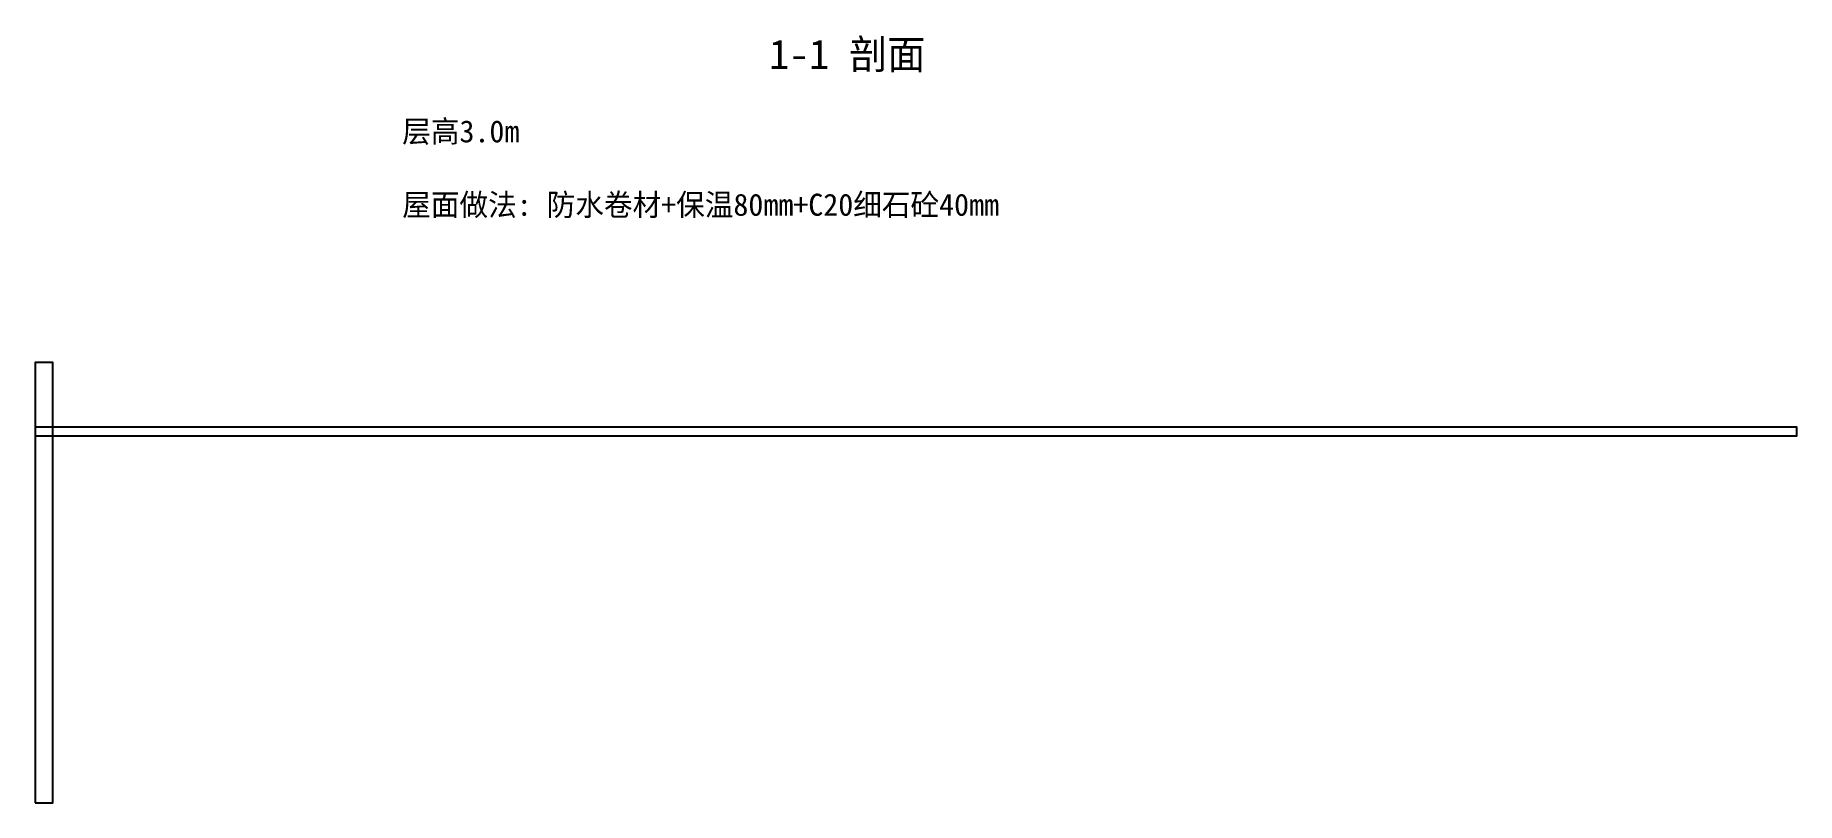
# Model space of a CAD drawing. Header units: millimetres. Extents: x -3000 to 28000, y -3000 to 100460.
# Drawn here: x 0 to 24000, y 90000 to 100460 of the extents above; entities outside this region: 1.
import ezdxf

# ---------------------------------------------------------------- set-up
doc = ezdxf.new("R2010")
doc.units = ezdxf.units.MM

msp = doc.modelspace()

# ---------------------------------------------------------------- linework, layer by layer
at = {"layer": '剖面-墙体'}
msp.add_lwpolyline([(0, 90000), (240, 90000), (240, 96000), (0, 96000)], close=True, dxfattribs=at)
at = {"layer": '剖面-楼板'}
msp.add_lwpolyline([(0, 95000), (24000, 95000), (24000, 95120), (0, 95120)], close=True, dxfattribs=at)
at = {"layer": '图框'}
msp.add_lwpolyline([(-3000, -3000), (28000, -3000), (28000, 18000), (-3000, 18000)], close=True, dxfattribs=at)

# ---------------------------------------------------------------- texts
for s, height, p in [('1-1 剖面', 400, (10000, 100000)), ('层高3.0m', 300, (5000, 99000)), ('屋面做法: 防水卷材+保温80mm+C20细石砼40mm', 300, (5000, 98000))]:
    msp.add_text(s, height=height).set_placement(p)

doc.saveas('drawing.dxf')
